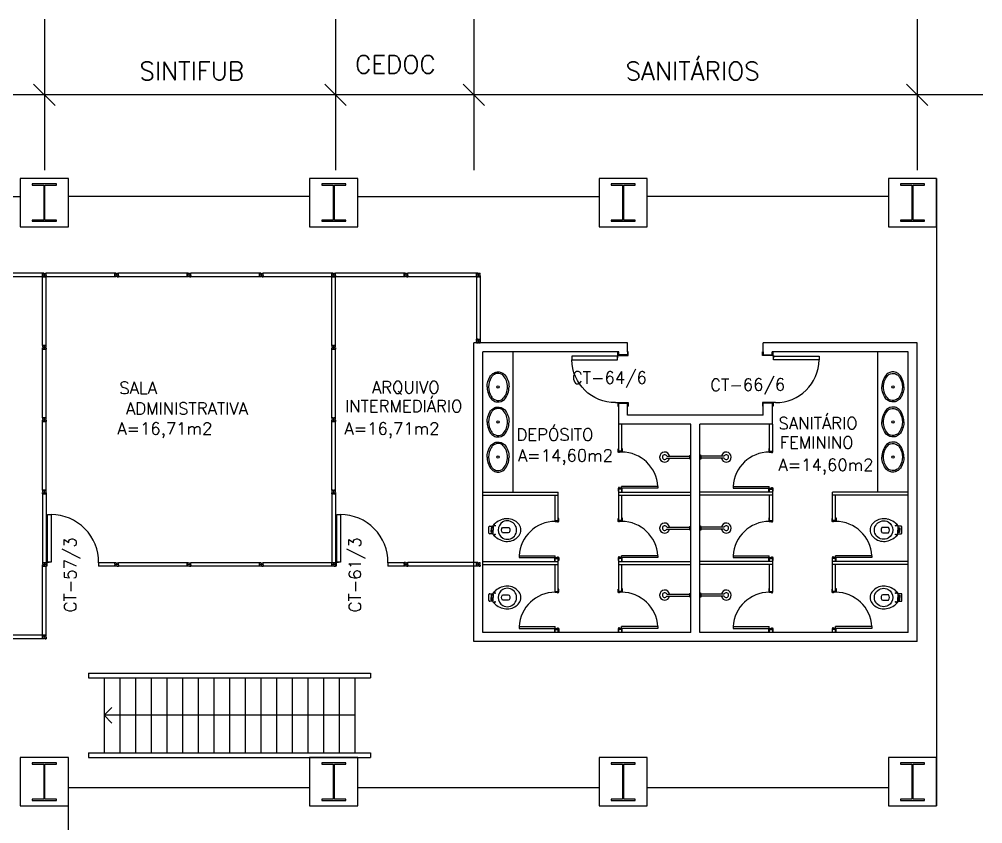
# Model space of a CAD drawing. Extents: x -34 to 79, y -30 to 41.
# Drawn here: x 33.22 to 49.2, y 18.61 to 31.95 of the extents above; entities that cross this region are included whole.
import ezdxf
from ezdxf.enums import TextEntityAlignment as Align

# ---------------------------------------------------------------- set-up
doc = ezdxf.new("R2010")
doc.units = 0
doc.header["$MEASUREMENT"] = 0
doc.layers.get('0').update_dxf_attribs({"color": 2, "linetype": 'CONTINUOUS'})
for name, color, linetype in [('1', 1, 'CONTINUOUS'), ('2', 2, 'CONTINUOUS'), ('3', 2, 'CONTINUOUS'), ('ALV', 2, 'CONTINUOUS'), ('AREA', 2, 'CONTINUOUS'), ('DIV', 2, 'CONTINUOUS'), ('ENDEREÇO', 2, 'CONTINUOUS'), ('ESC', 1, 'CONTINUOUS'), ('ESTR', 2, 'CONTINUOUS'), ('MOB-WC', 2, 'CONTINUOUS'), ('PORTA', 2, 'CONTINUOUS'), ('PROJ', 1, 'CONTINUOUS'), ('TEXTO', 2, 'CONTINUOUS')]:
    doc.layers.add(name, color=color, linetype=linetype)
doc.styles.add('UNB-100', font='simplex.shx', dxfattribs={"height": 0.2})

# ---------------------------------------------------------------- blocks, each defined once
blk = doc.blocks.new('MTT')
for p, q in [((-0.008, 0.03), (-0.03, 0.03)), ((-0.03, 0.006), (-0.03, 0.03)), ((-0.0205, 0.006), (-0.03, 0.006)), ((-0.0205, 0.006), (-0.0205, -0.006)), ((-0.008, 0.02), (-0.008, 0.03)), ((0.008, 0.02), (-0.008, 0.02)), ((0.0051, 0), (-0.0051, 0)), ((0, 0.0051), (0, -0.0051)), ((0.008, 0.03), (0.008, 0.02)), ((0.008, 0.03), (0.03, 0.03)), ((0.0205, 0.006), (0.0205, -0.006)), ((0.0205, 0.006), (0.03, 0.006)), ((0.03, 0.03), (0.03, 0.006)), ((-0.03, -0.006), (-0.03, -0.03)), ((-0.0205, -0.006), (-0.03, -0.006)), ((-0.008, -0.03), (-0.03, -0.03)), ((0.008, -0.02), (-0.008, -0.02)), ((-0.008, -0.03), (-0.008, -0.02)), ((0.008, -0.03), (0.008, -0.02)), ((0.008, -0.03), (0.03, -0.03)), ((0.0205, -0.006), (0.03, -0.006)), ((0.03, -0.03), (0.03, -0.006))]:
    blk.add_line(p, q)
blk = doc.blocks.new('DIV12')
for p, q in [((-0.0051, 0), (0.0051, 0)), ((0, -0.0051), (0, 0.0051)), ((0.0205, -0.004), (0.0205, 0.004)), ((0.0215, -0.004), (0.0215, 0.004)), ((0.0225, 0.006), (0.029, 0.006)), ((0.0225, 0.005), (0.028, 0.005)), ((0.029, 0.004), (0.029, -0.004)), ((0.03, 0.03), (0.03, -0.03)), ((0.03, 0.03), (1.17, 0.03)), ((0.03, 0.009), (0.03, 0.027)), ((0.03, 0.005), (0.03, -0.005)), ((1.17, 0.03), (1.17, -0.03)), ((1.17, 0.005), (1.17, -0.005)), ((1.1775, 0.006), (1.171, 0.006)), ((1.171, 0.004), (1.171, -0.004)), ((1.1775, 0.005), (1.172, 0.005)), ((1.1785, -0.004), (1.1785, 0.004)), ((1.1795, -0.004), (1.1795, 0.004)), ((1.2051, 0), (1.1949, 0)), ((1.1949, 0), (1.2051, 0)), ((1.2, -0.0051), (1.2, 0.0051)), ((0.0225, -0.005), (0.028, -0.005)), ((0.0225, -0.006), (0.029, -0.006)), ((0.03, -0.009), (0.03, -0.027)), ((0.03, -0.03), (0.03, -0.009)), ((0.03, -0.03), (1.17, -0.03)), ((1.1775, -0.006), (1.171, -0.006)), ((1.1775, -0.005), (1.172, -0.005))]:
    blk.add_line(p, q)
for centre, radius, start, end in [((0.0225, 0.004), 0.002, 90, 180), ((0.0225, 0.004), 0.001, 90, 180), ((0.028, 0.004), 0.001, 0, 90), ((0.029, 0.005), 0.001, 0, 90), ((1.171, 0.005), 0.001, 90, 180), ((1.172, 0.004), 0.001, 90, 180), ((1.1775, 0.004), 0.002, 360, 90), ((1.1775, 0.004), 0.001, 0, 90), ((0.0225, -0.004), 0.002, 180, 270), ((0.0225, -0.004), 0.001, 180, 270), ((0.028, -0.004), 0.001, 270, 0), ((0.029, -0.005), 0.001, 270, 0), ((1.171, -0.005), 0.001, 180, 270), ((1.172, -0.004), 0.001, 180, 270), ((1.1775, -0.004), 0.002, 270, 360), ((1.1775, -0.004), 0.001, 270, 0)]:
    blk.add_arc(centre, radius, start, end)
blk = doc.blocks.new('PAE12')
for p, q in [((0.02, 0.021), (0.02, 0.775)), ((0.02, 0.775), (0.083, 0.775)), ((0.083, 0.775), (0.083, 0.021)), ((0.01, 0.011), (-0.05, 0.011)), ((-0.05, 0), (-0.05, 0.011)), ((0.01, 0.016), (0.01, -0.021)), ((0.01, 0.011), (0.01, -0.161)), ((0.012, 0.012), (0.012, -0.021)), ((0.015, 0.021), (0.041, 0.021)), ((0.018, 0.019), (0.051, 0.019)), ((0.083, 0.021), (0.02, 0.021)), ((0.051, 0.021), (0.051, 0.019)), ((0.79, 0.05), (0.79, -0.161)), ((0.79, 0.011), (0.85, 0.011)), ((0.85, 0.011), (0.85, 0)), ((-0.05, -0.161), (-0.05, -0.15)), ((0.01, -0.021), (0.012, -0.021)), ((0.85, -0.15), (0.85, -0.161)), ((0.01, -0.161), (-0.05, -0.161)), ((0.79, -0.161), (0.85, -0.161))]:
    blk.add_line(p, q)
blk.add_circle((0.015, 0.016), 0.00461)
blk.add_arc((0.074, 0.059), 0.716, 359.309, 89.2988)
blk = doc.blocks.new('PE12')
for p, q in [((0.05, 0.827), (0.113, 0.827)), ((0.05, 0.04), (0.05, 0.827)), ((0.113, 0.827), (0.113, 0.04)), ((0.005, 0), (-0.005, 0)), ((-0.005, 0), (0.005, 0)), ((0, -0.005), (0, 0.005)), ((0.02, -0.004), (0.02, 0.004)), ((0.021, -0.004), (0.021, 0.004)), ((0.022, 0.006), (0.029, 0.006)), ((0.022, 0.005), (0.028, 0.005)), ((0.029, 0.004), (0.029, -0.004)), ((0.04, 0.03), (0.03, 0.03)), ((0.03, 0.03), (0.03, -0.03)), ((0.03, 0.005), (0.03, -0.005)), ((0.04, 0.035), (0.04, 0.009)), ((0.04, 0.03), (0.04, -0.03)), ((0.04, 0), (0.042, 0)), ((0.042, 0.031), (0.042, 0)), ((0.045, 0.04), (0.071, 0.04)), ((0.048, 0.038), (0.081, 0.038)), ((0.113, 0.04), (0.05, 0.04)), ((0.081, 0.04), (0.081, 0.038)), ((0.9, 0.03), (0.9, -0.03)), ((1.17, 0.03), (0.9, 0.03)), ((1.17, 0.03), (1.17, -0.03)), ((1.17, 0.009), (1.17, 0.027)), ((1.17, 0.005), (1.17, -0.005)), ((1.178, 0.006), (1.171, 0.006)), ((1.171, 0.004), (1.171, -0.004)), ((1.178, 0.005), (1.172, 0.005)), ((1.179, -0.004), (1.179, 0.004)), ((1.18, -0.004), (1.18, 0.004)), ((1.205, 0), (1.195, 0)), ((1.2, -0.005), (1.2, 0.005)), ((0.022, -0.005), (0.028, -0.005)), ((0.022, -0.006), (0.029, -0.006)), ((0.04, -0.03), (0.03, -0.03)), ((1.17, -0.03), (0.9, -0.03)), ((1.17, -0.03), (1.17, -0.009)), ((1.17, -0.009), (1.17, -0.027)), ((1.178, -0.006), (1.171, -0.006)), ((1.178, -0.005), (1.172, -0.005))]:
    blk.add_line(p, q)
blk.add_circle((0.045, 0.035), 0.00461)
for centre, radius, start, end in [((0.113, 0.04), 0.787, 359.2996, 90), ((0.022, 0.004), 0.002, 90, 180), ((0.022, 0.004), 0.001, 90, 180), ((0.028, 0.004), 0.001, 0, 90), ((0.029, 0.005), 0.001, 0, 90), ((1.171, 0.005), 0.001, 90, 180), ((1.172, 0.004), 0.001, 90, 180), ((1.178, 0.004), 0.002, 360, 90), ((1.178, 0.004), 0.001, 0, 90), ((0.022, -0.004), 0.002, 180, 270), ((0.022, -0.004), 0.001, 180, 270), ((0.028, -0.004), 0.001, 270, 0), ((0.029, -0.005), 0.001, 270, 0), ((1.171, -0.005), 0.001, 180, 270), ((1.172, -0.004), 0.001, 180, 270), ((1.178, -0.004), 0.002, 270, 360), ((1.178, -0.004), 0.001, 270, 0)]:
    blk.add_arc(centre, radius, start, end)
blk = doc.blocks.new('Escada')
at = {"layer": 'ESC'}
for p, q in [((-4.27, 1.49), (-4.27, 1.41)), ((-4.27, 1.49), (0.41, 1.49)), ((0.41, 1.49), (0.41, 1.41)), ((-4.27, 1.41), (0.41, 1.41)), ((-4.01, 1.41), (-4.01, 0.17)), ((-3.75, 1.41), (-3.75, 0.17)), ((-3.49, 1.41), (-3.49, 0.17)), ((-3.23, 1.41), (-3.23, 0.17)), ((-2.97, 1.41), (-2.97, 0.17)), ((-2.71, 1.41), (-2.71, 0.17)), ((-2.45, 1.41), (-2.45, 0.17)), ((-2.19, 1.41), (-2.19, 0.17)), ((-1.93, 1.41), (-1.93, 0.17)), ((-1.67, 1.41), (-1.67, 0.17)), ((-1.41, 1.41), (-1.41, 0.17)), ((-1.15, 1.41), (-1.15, 0.17)), ((-0.89, 1.41), (-0.89, 0.17)), ((-0.63, 1.41), (-0.63, 0.17)), ((-0.37, 1.41), (-0.37, 0.17)), ((-0.11, 1.41), (-0.11, 0.17)), ((0.15, 1.41), (0.15, 0.17)), ((-4.27, 0.17), (-4.27, 0.09)), ((-4.27, 0.17), (0.41, 0.17)), ((0.41, 0.17), (0.41, 0.09)), ((-4.27, 0.09), (0.41, 0.09))]:
    blk.add_line(p, q, dxfattribs=at)

msp = doc.modelspace()

# ---------------------------------------------------------------- linework, layer by layer
at = {"linetype": 'ByBlock'}
for p, q in [((40.759, 30.699), (7.556, 30.699)), ((49.198, 30.699), (40.418, 30.699))]:
    msp.add_line(p, q, dxfattribs=at)
for p, q in [((40.864, 27.68), (40.804, 27.68)), ((40.804, 27.68), (40.804, 26.585)), ((40.804, 27.68), (40.825, 27.68)), ((40.825, 27.68), (40.807, 27.68)), ((40.828, 27.688), (40.828, 27.681)), ((40.829, 27.71), (40.839, 27.71)), ((40.829, 27.688), (40.829, 27.682)), ((40.839, 27.68), (40.829, 27.68)), ((40.83, 27.69), (40.838, 27.69)), ((40.83, 27.689), (40.838, 27.689)), ((40.838, 27.681), (40.83, 27.681)), ((40.834, 27.715), (40.834, 27.705)), ((40.839, 27.688), (40.839, 27.682)), ((40.84, 27.688), (40.84, 27.681)), ((40.843, 27.68), (40.861, 27.68)), ((40.864, 27.68), (40.864, 26.585)), ((40.864, 26.585), (40.804, 26.585)), ((40.804, 26.585), (40.825, 26.585)), ((40.825, 26.585), (40.807, 26.585)), ((40.828, 26.593), (40.828, 26.586)), ((40.829, 26.615), (40.839, 26.615)), ((40.829, 26.593), (40.829, 26.587)), ((40.839, 26.585), (40.829, 26.585)), ((40.83, 26.595), (40.838, 26.595)), ((40.83, 26.594), (40.838, 26.594)), ((40.838, 26.586), (40.83, 26.586)), ((40.834, 26.62), (40.834, 26.61)), ((40.839, 26.593), (40.839, 26.587)), ((40.84, 26.593), (40.84, 26.586)), ((40.843, 26.585), (40.861, 26.585))]:
    msp.add_line(p, q)
for centre, radius, start, end in [((40.83, 27.688), 0.002, 90, 180), ((40.829, 27.681), 0.001, 180, 270), ((40.83, 27.688), 0.001, 90, 180), ((40.83, 27.682), 0.001, 180, 270), ((40.838, 27.688), 0.002, 0, 90), ((40.838, 27.688), 0.001, 360, 90), ((40.838, 27.682), 0.001, 270, 360), ((40.839, 27.681), 0.001, 270, 360), ((40.83, 26.593), 0.002, 90, 180), ((40.829, 26.586), 0.001, 180, 270), ((40.83, 26.593), 0.001, 90, 180), ((40.83, 26.587), 0.001, 180, 270), ((40.838, 26.593), 0.002, 0, 90), ((40.838, 26.593), 0.001, 360, 90), ((40.838, 26.587), 0.001, 270, 360), ((40.839, 26.586), 0.001, 270, 360)]:
    msp.add_arc(centre, radius, start, end)
at = {"layer": '1'}
for points in [[(41.002, 25.854, 0.14623), (41.047, 25.699, 0.09047), (41.086, 25.654, 0.123903), (41.147, 25.63, 0.21906), (41.247, 25.665, 0.185248), (41.317, 25.854, 0.185248), (41.247, 26.042, 0.21906), (41.147, 26.077, 0.123903), (41.086, 26.054, 0.09047), (41.047, 26.009, 0.14623)], [(47.867, 25.854, -0.14623), (47.822, 25.699, -0.09047), (47.783, 25.654, -0.123903), (47.722, 25.63, -0.21906), (47.622, 25.665, -0.185248), (47.551, 25.854, -0.185248), (47.622, 26.042, -0.21906), (47.722, 26.077, -0.123903), (47.783, 26.054, -0.09047), (47.822, 26.009, -0.14623)], [(41.002, 25.273, 0.14623), (41.047, 25.118, 0.09047), (41.086, 25.073, 0.123903), (41.147, 25.049, 0.21906), (41.247, 25.084, 0.185248), (41.317, 25.273, 0.185248), (41.247, 25.461, 0.21906), (41.147, 25.496, 0.123903), (41.086, 25.473, 0.09047), (41.047, 25.428, 0.14623)], [(47.867, 25.273, -0.14623), (47.822, 25.118, -0.09047), (47.783, 25.073, -0.123903), (47.722, 25.049, -0.21906), (47.622, 25.084, -0.185248), (47.551, 25.273, -0.185248), (47.622, 25.461, -0.21906), (47.722, 25.496, -0.123903), (47.783, 25.473, -0.09047), (47.822, 25.428, -0.14623)], [(41.002, 24.691, 0.14623), (41.047, 24.536, 0.09047), (41.086, 24.491, 0.123903), (41.147, 24.468, 0.21906), (41.247, 24.503, 0.185248), (41.317, 24.691, 0.185248), (41.247, 24.88, 0.21906), (41.147, 24.915, 0.123903), (41.086, 24.891, 0.09047), (41.047, 24.846, 0.14623)], [(47.867, 24.691, -0.14623), (47.822, 24.536, -0.09047), (47.783, 24.491, -0.123903), (47.722, 24.468, -0.21906), (47.622, 24.503, -0.185248), (47.551, 24.691, -0.185248), (47.622, 24.88, -0.21906), (47.722, 24.915, -0.123903), (47.783, 24.891, -0.09047), (47.822, 24.846, -0.14623)]]:
    msp.add_lwpolyline(points, format="xyb", close=True, dxfattribs=at)
for centre in [(41.159, 25.854), (47.709, 25.854), (41.159, 25.273), (47.709, 25.273), (41.159, 24.691), (47.709, 24.691)]:
    msp.add_circle(centre, 0.018, dxfattribs=at)
at = {"layer": '2'}
for p, q in [((43.159, 25.235), (43.159, 24.79)), ((43.209, 25.235), (43.209, 24.79)), ((45.659, 25.235), (45.659, 24.79)), ((45.709, 25.235), (45.709, 24.79)), ((43.159, 24.16), (43.159, 23.64)), ((45.709, 24.16), (45.709, 23.64)), ((40.909, 24.11), (42.159, 24.11)), ((40.909, 24.06), (42.159, 24.06)), ((43.159, 24.11), (44.359, 24.11)), ((43.159, 24.06), (44.359, 24.06)), ((43.209, 24.06), (43.209, 23.64)), ((45.709, 24.11), (44.509, 24.11)), ((45.709, 24.06), (44.509, 24.06)), ((45.659, 24.06), (45.659, 23.64)), ((47.959, 24.11), (46.709, 24.11)), ((47.959, 24.06), (46.709, 24.06)), ((40.909, 22.96), (42.159, 22.96)), ((40.909, 22.91), (42.159, 22.91)), ((43.159, 23.01), (43.159, 22.465)), ((43.159, 22.96), (44.359, 22.96)), ((43.159, 22.91), (44.359, 22.91)), ((43.209, 22.91), (43.209, 22.465)), ((45.709, 22.96), (44.509, 22.96)), ((45.709, 22.91), (44.509, 22.91)), ((45.659, 22.91), (45.659, 22.465)), ((45.709, 23.01), (45.709, 22.465)), ((47.959, 22.96), (46.709, 22.96)), ((47.959, 22.91), (46.709, 22.91))]:
    msp.add_line(p, q, dxfattribs=at)
at = {"layer": '3'}
for p, q in [((43.958, 24.674), (44.34, 24.674)), ((43.959, 24.704), (44.34, 24.704)), ((44.34, 24.717), (44.359, 24.728)), ((44.34, 24.662), (44.34, 24.717)), ((44.34, 24.662), (44.359, 24.651)), ((44.359, 24.651), (44.359, 24.728)), ((44.528, 24.717), (44.509, 24.728)), ((44.509, 24.651), (44.509, 24.728)), ((44.528, 24.662), (44.509, 24.651)), ((44.528, 24.662), (44.528, 24.717)), ((44.91, 24.704), (44.528, 24.704)), ((44.91, 24.674), (44.528, 24.674)), ((43.958, 23.497), (44.34, 23.497)), ((43.959, 23.527), (44.34, 23.527)), ((44.34, 23.54), (44.359, 23.551)), ((44.34, 23.485), (44.34, 23.54)), ((44.359, 23.474), (44.359, 23.551)), ((44.528, 23.54), (44.509, 23.551)), ((44.509, 23.474), (44.509, 23.551)), ((44.528, 23.485), (44.528, 23.54)), ((44.91, 23.527), (44.528, 23.527)), ((44.91, 23.497), (44.528, 23.497)), ((44.34, 23.485), (44.359, 23.474)), ((44.528, 23.485), (44.509, 23.474)), ((43.958, 22.387), (44.34, 22.387)), ((43.959, 22.417), (44.34, 22.417)), ((44.34, 22.43), (44.359, 22.441)), ((44.34, 22.374), (44.34, 22.43)), ((44.34, 22.374), (44.359, 22.363)), ((44.359, 22.363), (44.359, 22.441)), ((44.528, 22.43), (44.509, 22.441)), ((44.509, 22.363), (44.509, 22.441)), ((44.528, 22.374), (44.509, 22.363)), ((44.528, 22.374), (44.528, 22.43)), ((44.91, 22.417), (44.528, 22.417)), ((44.91, 22.387), (44.528, 22.387))]:
    msp.add_line(p, q, dxfattribs=at)
for points in [[(40.977, 25.854, -0.145827), (41.025, 26.022, -0.090827), (41.071, 26.074, -0.12568), (41.144, 26.102, -0.221372), (41.265, 26.06, -0.186059), (41.342, 25.854, -0.186059)], [(47.892, 25.854, 0.145827), (47.843, 26.022, 0.090827), (47.798, 26.074, 0.12568), (47.724, 26.102, 0.221372), (47.604, 26.06, 0.186059), (47.526, 25.854, 0.186059)], [(40.977, 25.854, 0.145827), (41.025, 25.686, 0.090827), (41.071, 25.634, 0.12568), (41.144, 25.605, 0.221372), (41.265, 25.648, 0.186059), (41.342, 25.854, 0.186059)], [(47.892, 25.854, -0.145827), (47.843, 25.686, -0.090827), (47.798, 25.634, -0.12568), (47.724, 25.605, -0.221372), (47.604, 25.648, -0.186059), (47.526, 25.854, -0.186059)], [(40.977, 25.272, -0.145827), (41.025, 25.441, -0.090827), (41.071, 25.492, -0.12568), (41.144, 25.521, -0.221372), (41.265, 25.478, -0.186059), (41.342, 25.272, -0.186059)], [(47.892, 25.272, 0.145827), (47.843, 25.441, 0.090827), (47.798, 25.492, 0.12568), (47.724, 25.521, 0.221372), (47.604, 25.478, 0.186059), (47.526, 25.272, 0.186059)], [(40.977, 25.273, 0.145827), (41.025, 25.104, 0.090827), (41.071, 25.053, 0.12568), (41.144, 25.024, 0.221372), (41.265, 25.067, 0.186059), (41.342, 25.273, 0.186059)], [(47.892, 25.273, -0.145827), (47.843, 25.104, -0.090827), (47.798, 25.053, -0.12568), (47.724, 25.024, -0.221372), (47.604, 25.067, -0.186059), (47.526, 25.273, -0.186059)], [(40.977, 24.691, -0.145827), (41.025, 24.859, -0.090827), (41.071, 24.911, -0.12568), (41.144, 24.94, -0.221372), (41.265, 24.897, -0.186059), (41.342, 24.691, -0.186059)], [(47.892, 24.691, 0.145827), (47.843, 24.859, 0.090827), (47.798, 24.911, 0.12568), (47.724, 24.94, 0.221372), (47.604, 24.897, 0.186059), (47.526, 24.691, 0.186059)], [(40.977, 24.691, 0.145827), (41.025, 24.523, 0.090827), (41.071, 24.471, 0.12568), (41.144, 24.443, 0.221372), (41.265, 24.485, 0.186059), (41.342, 24.691, 0.186059)], [(47.892, 24.691, -0.145827), (47.843, 24.523, -0.090827), (47.798, 24.471, -0.12568), (47.724, 24.443, -0.221372), (47.604, 24.485, -0.186059), (47.526, 24.691, -0.186059)]]:
    msp.add_lwpolyline(points, format="xyb", dxfattribs=at)
for centre, radius, start, end in [((43.923, 24.69), 0.0833, 9.9041, 349.1487), ((44.945, 24.69), 0.0833, 190.8513, 170.0959), ((43.923, 24.69), 0.0383, 21.9768, 335.8195), ((44.945, 24.69), 0.0383, 204.1805, 158.0232), ((43.923, 23.513), 0.0833, 9.9041, 349.1487), ((43.923, 23.513), 0.0383, 21.9768, 335.8195), ((44.945, 23.513), 0.0833, 190.8513, 170.0959), ((44.945, 23.513), 0.0383, 204.1805, 158.0232), ((43.923, 22.403), 0.0833, 9.9041, 349.1487), ((43.923, 22.403), 0.0383, 21.9768, 335.8195), ((44.945, 22.403), 0.0833, 190.8513, 170.0959), ((44.945, 22.403), 0.0383, 204.1805, 158.0232)]:
    msp.add_arc(centre, radius, start, end, dxfattribs=at)
at = {"layer": 'ALV'}
for p, q in [((43.309, 26.585), (40.759, 26.585)), ((40.759, 21.635), (40.759, 26.585)), ((43.309, 26.435), (43.309, 26.585)), ((45.559, 26.435), (45.559, 26.585)), ((48.109, 26.585), (45.559, 26.585)), ((48.109, 21.635), (48.109, 26.585)), ((43.161, 26.435), (40.909, 26.435)), ((40.909, 21.785), (40.909, 26.435)), ((41.409, 24.11), (41.409, 26.435)), ((43.161, 26.385), (43.161, 26.435)), ((43.309, 26.385), (43.161, 26.385)), ((43.309, 26.435), (43.309, 26.385)), ((45.559, 26.435), (45.559, 26.385)), ((45.559, 26.385), (45.708, 26.385)), ((47.959, 26.435), (45.708, 26.435)), ((45.708, 26.385), (45.708, 26.435)), ((47.459, 24.11), (47.459, 26.435)), ((47.959, 21.785), (47.959, 26.435)), ((43.159, 25.586), (43.159, 25.235)), ((43.159, 25.586), (43.309, 25.586)), ((43.309, 25.385), (43.309, 25.586)), ((45.709, 25.586), (45.559, 25.586)), ((45.559, 25.385), (45.559, 25.586)), ((45.709, 25.235), (45.709, 25.586)), ((45.559, 25.385), (43.309, 25.385)), ((44.359, 25.235), (43.159, 25.235)), ((44.359, 21.785), (44.359, 25.235)), ((45.709, 25.235), (44.509, 25.235)), ((44.509, 21.785), (44.509, 25.235)), ((42.109, 23.64), (42.109, 24.06)), ((42.159, 23.64), (42.159, 24.11)), ((46.709, 23.64), (46.709, 24.11)), ((46.759, 23.64), (46.759, 24.06)), ((42.109, 22.465), (42.109, 22.91)), ((42.159, 22.465), (42.159, 23.01)), ((46.709, 22.465), (46.709, 23.01)), ((46.759, 22.465), (46.759, 22.91)), ((44.359, 21.785), (40.909, 21.785)), ((47.959, 21.785), (44.509, 21.785)), ((48.109, 21.635), (40.759, 21.635))]:
    msp.add_line(p, q, dxfattribs=at)
at = {"layer": 'DIV'}
for p, q in [((33.634, 31.949), (33.634, 29.449)), ((38.464, 31.949), (38.464, 29.449)), ((40.759, 31.949), (40.759, 29.449)), ((48.109, 31.949), (48.109, 29.449)), ((43.149, 24.775), (43.149, 24.825)), ((43.149, 24.825), (43.159, 24.825)), ((43.159, 24.775), (43.149, 24.775)), ((43.209, 24.79), (43.159, 24.79)), ((43.159, 24.79), (43.159, 24.775)), ((43.159, 24.765), (43.159, 24.775)), ((43.209, 24.775), (43.174, 24.775)), ((43.174, 24.775), (43.174, 24.765)), ((43.209, 24.835), (43.219, 24.835)), ((43.209, 24.79), (43.209, 24.785)), ((43.219, 24.785), (43.209, 24.785)), ((43.209, 24.785), (43.209, 24.775)), ((43.219, 24.835), (43.219, 24.785)), ((45.649, 24.835), (45.649, 24.785)), ((45.659, 24.835), (45.649, 24.835)), ((45.649, 24.785), (45.659, 24.785)), ((45.659, 24.79), (45.659, 24.785)), ((45.659, 24.79), (45.709, 24.79)), ((45.659, 24.785), (45.659, 24.775)), ((45.659, 24.775), (45.694, 24.775)), ((45.694, 24.775), (45.694, 24.765)), ((45.719, 24.825), (45.709, 24.825)), ((45.709, 24.79), (45.709, 24.775)), ((45.709, 24.775), (45.719, 24.775)), ((45.709, 24.765), (45.709, 24.775)), ((45.719, 24.775), (45.719, 24.825)), ((43.174, 24.765), (43.159, 24.765)), ((45.694, 24.765), (45.709, 24.765)), ((43.159, 24.175), (43.149, 24.175)), ((43.149, 24.175), (43.149, 24.125)), ((43.174, 24.185), (43.159, 24.185)), ((43.159, 24.185), (43.159, 24.175)), ((43.159, 24.16), (43.159, 24.175)), ((43.209, 24.16), (43.159, 24.16)), ((43.174, 24.175), (43.174, 24.185)), ((43.209, 24.175), (43.174, 24.175)), ((43.809, 24.205), (43.209, 24.205)), ((43.209, 24.175), (43.209, 24.205)), ((43.209, 24.165), (43.209, 24.175)), ((43.809, 24.175), (43.209, 24.175)), ((43.219, 24.165), (43.209, 24.165)), ((43.209, 24.16), (43.209, 24.165)), ((43.209, 24.16), (43.209, 24.11)), ((43.219, 24.115), (43.219, 24.165)), ((43.809, 24.205), (43.809, 24.175)), ((45.059, 24.205), (45.059, 24.175)), ((45.059, 24.205), (45.659, 24.205)), ((45.059, 24.175), (45.659, 24.175)), ((45.649, 24.165), (45.659, 24.165)), ((45.649, 24.115), (45.649, 24.165)), ((45.659, 24.175), (45.659, 24.205)), ((45.659, 24.175), (45.694, 24.175)), ((45.659, 24.165), (45.659, 24.175)), ((45.659, 24.16), (45.659, 24.165)), ((45.659, 24.16), (45.659, 24.11)), ((45.659, 24.16), (45.709, 24.16)), ((45.694, 24.185), (45.709, 24.185)), ((45.694, 24.175), (45.694, 24.185)), ((45.709, 24.185), (45.709, 24.175)), ((45.709, 24.16), (45.709, 24.175)), ((45.709, 24.175), (45.719, 24.175)), ((45.719, 24.175), (45.719, 24.125)), ((43.149, 24.125), (43.159, 24.125)), ((43.209, 24.115), (43.219, 24.115)), ((45.659, 24.115), (45.649, 24.115)), ((45.719, 24.125), (45.709, 24.125)), ((42.109, 23.685), (42.099, 23.685)), ((42.099, 23.685), (42.099, 23.635)), ((42.169, 23.675), (42.159, 23.675)), ((42.169, 23.625), (42.169, 23.675)), ((43.149, 23.625), (43.149, 23.675)), ((43.149, 23.675), (43.159, 23.675)), ((43.209, 23.685), (43.219, 23.685)), ((43.219, 23.685), (43.219, 23.635)), ((45.649, 23.685), (45.649, 23.635)), ((45.659, 23.685), (45.649, 23.685)), ((45.719, 23.675), (45.709, 23.675)), ((45.719, 23.625), (45.719, 23.675)), ((46.699, 23.675), (46.709, 23.675)), ((46.699, 23.625), (46.699, 23.675)), ((46.759, 23.685), (46.769, 23.685)), ((46.769, 23.685), (46.769, 23.635)), ((42.099, 23.635), (42.109, 23.635)), ((42.109, 23.64), (42.159, 23.64)), ((42.109, 23.64), (42.109, 23.635)), ((42.109, 23.635), (42.109, 23.625)), ((42.109, 23.625), (42.144, 23.625)), ((42.144, 23.625), (42.144, 23.615)), ((42.144, 23.615), (42.159, 23.615)), ((42.159, 23.64), (42.159, 23.625)), ((42.159, 23.615), (42.159, 23.625)), ((42.159, 23.625), (42.169, 23.625)), ((43.159, 23.625), (43.149, 23.625)), ((43.209, 23.64), (43.159, 23.64)), ((43.159, 23.64), (43.159, 23.625)), ((43.159, 23.615), (43.159, 23.625)), ((43.174, 23.615), (43.159, 23.615)), ((43.209, 23.625), (43.174, 23.625)), ((43.174, 23.625), (43.174, 23.615)), ((43.209, 23.64), (43.209, 23.635)), ((43.219, 23.635), (43.209, 23.635)), ((43.209, 23.635), (43.209, 23.625)), ((45.649, 23.635), (45.659, 23.635)), ((45.659, 23.64), (45.659, 23.635)), ((45.659, 23.64), (45.709, 23.64)), ((45.659, 23.635), (45.659, 23.625)), ((45.659, 23.625), (45.694, 23.625)), ((45.694, 23.625), (45.694, 23.615)), ((45.694, 23.615), (45.709, 23.615)), ((45.709, 23.64), (45.709, 23.625)), ((45.709, 23.625), (45.719, 23.625)), ((45.709, 23.615), (45.709, 23.625)), ((46.709, 23.625), (46.699, 23.625)), ((46.709, 23.64), (46.709, 23.625)), ((46.759, 23.64), (46.709, 23.64)), ((46.709, 23.615), (46.709, 23.625)), ((46.724, 23.615), (46.709, 23.615)), ((46.724, 23.625), (46.724, 23.615)), ((46.759, 23.625), (46.724, 23.625)), ((46.759, 23.64), (46.759, 23.635)), ((46.759, 23.635), (46.759, 23.625)), ((46.769, 23.635), (46.759, 23.635)), ((41.509, 23.055), (42.109, 23.055)), ((41.509, 23.055), (41.509, 23.025)), ((41.509, 23.025), (42.109, 23.025)), ((42.099, 22.965), (42.099, 23.015)), ((42.099, 23.015), (42.109, 23.015)), ((42.109, 23.025), (42.109, 23.055)), ((42.109, 23.015), (42.109, 23.025)), ((42.109, 23.025), (42.144, 23.025)), ((42.109, 23.01), (42.109, 23.015)), ((42.144, 23.025), (42.144, 23.035)), ((42.144, 23.035), (42.159, 23.035)), ((42.159, 23.035), (42.159, 23.025)), ((42.159, 23.025), (42.169, 23.025)), ((42.159, 23.01), (42.159, 23.025)), ((42.169, 23.025), (42.169, 22.975)), ((43.159, 23.025), (43.149, 23.025)), ((43.149, 23.025), (43.149, 22.975)), ((43.174, 23.035), (43.159, 23.035)), ((43.159, 23.035), (43.159, 23.025)), ((43.159, 23.01), (43.159, 23.025)), ((43.174, 23.025), (43.174, 23.035)), ((43.209, 23.025), (43.174, 23.025)), ((43.809, 23.055), (43.209, 23.055)), ((43.209, 23.025), (43.209, 23.055)), ((43.209, 23.015), (43.209, 23.025)), ((43.809, 23.025), (43.209, 23.025)), ((43.219, 23.015), (43.209, 23.015)), ((43.209, 23.01), (43.209, 23.015)), ((43.219, 22.965), (43.219, 23.015)), ((43.809, 23.055), (43.809, 23.025)), ((45.059, 23.055), (45.059, 23.025)), ((45.059, 23.055), (45.659, 23.055)), ((45.059, 23.025), (45.659, 23.025)), ((45.649, 23.015), (45.659, 23.015)), ((45.649, 22.965), (45.649, 23.015)), ((45.659, 23.025), (45.659, 23.055)), ((45.659, 23.025), (45.694, 23.025)), ((45.659, 23.015), (45.659, 23.025)), ((45.659, 23.01), (45.659, 23.015)), ((45.694, 23.035), (45.709, 23.035)), ((45.694, 23.025), (45.694, 23.035)), ((45.709, 23.035), (45.709, 23.025)), ((45.709, 23.01), (45.709, 23.025)), ((45.709, 23.025), (45.719, 23.025)), ((45.719, 23.025), (45.719, 22.975)), ((46.699, 23.025), (46.699, 22.975)), ((46.709, 23.025), (46.699, 23.025)), ((46.709, 23.035), (46.709, 23.025)), ((46.724, 23.035), (46.709, 23.035)), ((46.709, 23.01), (46.709, 23.025)), ((46.724, 23.025), (46.724, 23.035)), ((46.759, 23.025), (46.724, 23.025)), ((46.759, 23.025), (46.759, 23.055)), ((47.359, 23.055), (46.759, 23.055)), ((47.359, 23.025), (46.759, 23.025)), ((46.759, 23.015), (46.759, 23.025)), ((46.759, 23.01), (46.759, 23.015)), ((46.769, 23.015), (46.759, 23.015)), ((46.769, 22.965), (46.769, 23.015)), ((47.359, 23.055), (47.359, 23.025)), ((42.109, 22.965), (42.099, 22.965)), ((42.109, 22.96), (42.109, 23.01)), ((42.109, 23.01), (42.159, 23.01)), ((42.169, 22.975), (42.159, 22.975)), ((43.149, 22.975), (43.159, 22.975)), ((43.209, 23.01), (43.159, 23.01)), ((43.209, 23.01), (43.209, 22.96)), ((43.209, 22.965), (43.219, 22.965)), ((45.659, 22.965), (45.649, 22.965)), ((45.659, 23.01), (45.659, 22.96)), ((45.659, 23.01), (45.709, 23.01)), ((45.719, 22.975), (45.709, 22.975)), ((46.699, 22.975), (46.709, 22.975)), ((46.759, 23.01), (46.709, 23.01)), ((46.759, 22.96), (46.759, 23.01)), ((46.759, 22.965), (46.769, 22.965)), ((42.109, 22.51), (42.099, 22.51)), ((42.099, 22.51), (42.099, 22.46)), ((42.099, 22.46), (42.109, 22.46)), ((42.109, 22.465), (42.159, 22.465)), ((42.109, 22.465), (42.109, 22.46)), ((42.109, 22.46), (42.109, 22.45)), ((42.109, 22.45), (42.144, 22.45)), ((42.144, 22.45), (42.144, 22.44)), ((42.144, 22.44), (42.159, 22.44)), ((42.169, 22.5), (42.159, 22.5)), ((42.159, 22.465), (42.159, 22.45)), ((42.159, 22.44), (42.159, 22.45)), ((42.159, 22.45), (42.169, 22.45)), ((42.169, 22.45), (42.169, 22.5)), ((43.149, 22.45), (43.149, 22.5)), ((43.149, 22.5), (43.159, 22.5)), ((43.159, 22.45), (43.149, 22.45)), ((43.209, 22.465), (43.159, 22.465)), ((43.159, 22.465), (43.159, 22.45)), ((43.159, 22.44), (43.159, 22.45)), ((43.174, 22.44), (43.159, 22.44)), ((43.209, 22.45), (43.174, 22.45)), ((43.174, 22.45), (43.174, 22.44)), ((43.209, 22.51), (43.219, 22.51)), ((43.209, 22.465), (43.209, 22.46)), ((43.219, 22.46), (43.209, 22.46)), ((43.209, 22.46), (43.209, 22.45)), ((43.219, 22.51), (43.219, 22.46)), ((45.649, 22.51), (45.649, 22.46)), ((45.659, 22.51), (45.649, 22.51)), ((45.649, 22.46), (45.659, 22.46)), ((45.659, 22.465), (45.659, 22.46)), ((45.659, 22.465), (45.709, 22.465)), ((45.659, 22.46), (45.659, 22.45)), ((45.659, 22.45), (45.694, 22.45)), ((45.694, 22.45), (45.694, 22.44)), ((45.694, 22.44), (45.709, 22.44)), ((45.719, 22.5), (45.709, 22.5)), ((45.709, 22.465), (45.709, 22.45)), ((45.709, 22.45), (45.719, 22.45)), ((45.709, 22.44), (45.709, 22.45)), ((45.719, 22.45), (45.719, 22.5)), ((46.699, 22.5), (46.709, 22.5)), ((46.699, 22.45), (46.699, 22.5)), ((46.709, 22.45), (46.699, 22.45)), ((46.709, 22.465), (46.709, 22.45)), ((46.759, 22.465), (46.709, 22.465)), ((46.709, 22.44), (46.709, 22.45)), ((46.724, 22.44), (46.709, 22.44)), ((46.724, 22.45), (46.724, 22.44)), ((46.759, 22.45), (46.724, 22.45)), ((46.759, 22.51), (46.769, 22.51)), ((46.759, 22.465), (46.759, 22.46)), ((46.759, 22.46), (46.759, 22.45)), ((46.769, 22.46), (46.759, 22.46)), ((46.769, 22.51), (46.769, 22.46)), ((41.509, 21.88), (42.109, 21.88)), ((41.509, 21.88), (41.509, 21.85)), ((41.509, 21.85), (42.109, 21.85)), ((42.099, 21.79), (42.099, 21.84)), ((42.099, 21.84), (42.109, 21.84)), ((42.109, 21.79), (42.099, 21.79)), ((42.109, 21.85), (42.109, 21.88)), ((42.109, 21.84), (42.109, 21.85)), ((42.109, 21.85), (42.144, 21.85)), ((42.109, 21.835), (42.109, 21.84)), ((42.109, 21.785), (42.109, 21.835)), ((42.109, 21.835), (42.159, 21.835)), ((42.144, 21.85), (42.144, 21.86)), ((42.144, 21.86), (42.159, 21.86)), ((42.159, 21.86), (42.159, 21.85)), ((42.159, 21.85), (42.169, 21.85)), ((42.159, 21.835), (42.159, 21.85)), ((42.159, 21.785), (42.159, 21.835)), ((42.169, 21.8), (42.159, 21.8)), ((42.169, 21.85), (42.169, 21.8)), ((43.159, 21.85), (43.149, 21.85)), ((43.149, 21.85), (43.149, 21.8)), ((43.149, 21.8), (43.159, 21.8)), ((43.174, 21.86), (43.159, 21.86)), ((43.159, 21.86), (43.159, 21.85)), ((43.159, 21.835), (43.159, 21.85)), ((43.209, 21.835), (43.159, 21.835)), ((43.159, 21.835), (43.159, 21.785)), ((43.174, 21.85), (43.174, 21.86)), ((43.209, 21.85), (43.174, 21.85)), ((43.809, 21.88), (43.209, 21.88)), ((43.209, 21.85), (43.209, 21.88)), ((43.209, 21.84), (43.209, 21.85)), ((43.809, 21.85), (43.209, 21.85)), ((43.219, 21.84), (43.209, 21.84)), ((43.209, 21.835), (43.209, 21.84)), ((43.209, 21.835), (43.209, 21.785)), ((43.209, 21.79), (43.219, 21.79)), ((43.219, 21.79), (43.219, 21.84)), ((43.809, 21.88), (43.809, 21.85)), ((45.059, 21.88), (45.059, 21.85)), ((45.059, 21.88), (45.659, 21.88)), ((45.059, 21.85), (45.659, 21.85)), ((45.649, 21.84), (45.659, 21.84)), ((45.649, 21.79), (45.649, 21.84)), ((45.659, 21.79), (45.649, 21.79)), ((45.659, 21.85), (45.659, 21.88)), ((45.659, 21.85), (45.694, 21.85)), ((45.659, 21.84), (45.659, 21.85)), ((45.659, 21.835), (45.659, 21.84)), ((45.659, 21.835), (45.659, 21.785)), ((45.659, 21.835), (45.709, 21.835)), ((45.694, 21.86), (45.709, 21.86)), ((45.694, 21.85), (45.694, 21.86)), ((45.709, 21.86), (45.709, 21.85)), ((45.709, 21.835), (45.709, 21.85)), ((45.709, 21.85), (45.719, 21.85)), ((45.709, 21.835), (45.709, 21.785)), ((45.719, 21.8), (45.709, 21.8)), ((45.719, 21.85), (45.719, 21.8)), ((46.699, 21.85), (46.699, 21.8)), ((46.709, 21.85), (46.699, 21.85)), ((46.699, 21.8), (46.709, 21.8)), ((46.709, 21.86), (46.709, 21.85)), ((46.724, 21.86), (46.709, 21.86)), ((46.709, 21.835), (46.709, 21.85)), ((46.759, 21.835), (46.709, 21.835)), ((46.709, 21.785), (46.709, 21.835)), ((46.724, 21.85), (46.724, 21.86)), ((46.759, 21.85), (46.724, 21.85)), ((46.759, 21.85), (46.759, 21.88)), ((47.359, 21.88), (46.759, 21.88)), ((47.359, 21.85), (46.759, 21.85)), ((46.759, 21.84), (46.759, 21.85)), ((46.759, 21.835), (46.759, 21.84)), ((46.769, 21.84), (46.759, 21.84)), ((46.759, 21.785), (46.759, 21.835)), ((46.759, 21.79), (46.769, 21.79)), ((46.769, 21.79), (46.769, 21.84)), ((47.359, 21.88), (47.359, 21.85))]:
    msp.add_line(p, q, dxfattribs=at)
at = {"layer": 'ESC'}
for p, q in [((34.624, 20.41), (34.754, 20.54)), ((38.784, 20.41), (34.624, 20.41)), ((34.624, 20.41), (34.754, 20.28))]:
    msp.add_line(p, q, dxfattribs=at)
at = {"layer": 'ESTR'}
for points in [[(33.434, 29.2), (33.624, 29.2), (33.624, 28.62), (33.434, 28.62), (33.434, 28.6), (33.834, 28.6), (33.834, 28.62), (33.644, 28.62), (33.644, 29.2), (33.834, 29.2), (33.834, 29.22), (33.434, 29.22)], [(38.234, 29.2), (38.424, 29.2), (38.424, 28.62), (38.234, 28.62), (38.234, 28.6), (38.634, 28.6), (38.634, 28.62), (38.444, 28.62), (38.444, 29.2), (38.634, 29.2), (38.634, 29.22), (38.234, 29.22)], [(43.034, 29.2), (43.224, 29.2), (43.224, 28.62), (43.034, 28.62), (43.034, 28.6), (43.434, 28.6), (43.434, 28.62), (43.244, 28.62), (43.244, 29.2), (43.434, 29.2), (43.434, 29.22), (43.034, 29.22)], [(47.834, 29.2), (48.024, 29.2), (48.024, 28.62), (47.834, 28.62), (47.834, 28.6), (48.234, 28.6), (48.234, 28.62), (48.044, 28.62), (48.044, 29.2), (48.234, 29.2), (48.234, 29.22), (47.834, 29.22)], [(33.434, 19.6), (33.624, 19.6), (33.624, 19.02), (33.434, 19.02), (33.434, 19), (33.834, 19), (33.834, 19.02), (33.644, 19.02), (33.644, 19.6), (33.834, 19.6), (33.834, 19.62), (33.434, 19.62)], [(38.234, 19.6), (38.424, 19.6), (38.424, 19.02), (38.234, 19.02), (38.234, 19), (38.634, 19), (38.634, 19.02), (38.444, 19.02), (38.444, 19.6), (38.634, 19.6), (38.634, 19.62), (38.234, 19.62)], [(43.034, 19.6), (43.224, 19.6), (43.224, 19.02), (43.034, 19.02), (43.034, 19), (43.434, 19), (43.434, 19.02), (43.244, 19.02), (43.244, 19.6), (43.434, 19.6), (43.434, 19.62), (43.034, 19.62)], [(47.834, 19.6), (48.024, 19.6), (48.024, 19.02), (47.834, 19.02), (47.834, 19), (48.234, 19), (48.234, 19.02), (48.044, 19.02), (48.044, 19.6), (48.234, 19.6), (48.234, 19.62), (47.834, 19.62)]]:
    msp.add_lwpolyline(points, close=True, dxfattribs=at)
at = {"layer": 'MOB-WC'}
for p, q in [((41.009, 23.481), (41.009, 23.533)), ((41.021, 23.544), (41.079, 23.544)), ((41.079, 23.551), (41.079, 23.556)), ((41.079, 23.544), (41.079, 23.551)), ((47.789, 23.551), (47.789, 23.556)), ((47.789, 23.544), (47.789, 23.551)), ((47.847, 23.544), (47.789, 23.544)), ((47.859, 23.481), (47.859, 23.533)), ((41.009, 23.43), (41.009, 23.481)), ((41.079, 23.419), (41.021, 23.419)), ((41.079, 23.412), (41.079, 23.419)), ((41.079, 23.407), (41.079, 23.412)), ((47.789, 23.412), (47.789, 23.419)), ((47.789, 23.419), (47.847, 23.419)), ((47.789, 23.407), (47.789, 23.412)), ((47.859, 23.43), (47.859, 23.481)), ((41.009, 22.363), (41.009, 22.414)), ((41.021, 22.425), (41.079, 22.425)), ((41.079, 22.432), (41.079, 22.437)), ((41.079, 22.425), (41.079, 22.432)), ((47.789, 22.432), (47.789, 22.437)), ((47.789, 22.425), (47.789, 22.432)), ((47.847, 22.425), (47.789, 22.425)), ((47.859, 22.363), (47.859, 22.414)), ((41.009, 22.311), (41.009, 22.363)), ((41.079, 22.3), (41.021, 22.3)), ((41.079, 22.293), (41.079, 22.3)), ((41.079, 22.288), (41.079, 22.293)), ((47.789, 22.293), (47.789, 22.3)), ((47.789, 22.3), (47.847, 22.3)), ((47.789, 22.288), (47.789, 22.293)), ((47.859, 22.311), (47.859, 22.363))]:
    msp.add_line(p, q, dxfattribs=at)
for points in [[(41.079, 23.525, -0.380199), (41.071, 23.517), (41.06, 23.517, -0.087349), (41.056, 23.518, 0.172037), (41.048, 23.518, 0.102747), (41.046, 23.517, 0.167994), (41.044, 23.513), (41.044, 23.481)], [(47.789, 23.525, 0.380199), (47.797, 23.517), (47.808, 23.517, 0.087349), (47.812, 23.518, -0.172037), (47.821, 23.518, -0.102747), (47.823, 23.517, -0.167994), (47.824, 23.513), (47.824, 23.481)], [(41.079, 23.438, 0.380199), (41.071, 23.445), (41.06, 23.445, 0.087349), (41.056, 23.444, -0.172037), (41.048, 23.444, -0.102747), (41.046, 23.446, -0.167994), (41.044, 23.45), (41.044, 23.481)], [(47.789, 23.438, -0.380199), (47.797, 23.445), (47.808, 23.445, -0.087349), (47.812, 23.444, 0.172037), (47.821, 23.444, 0.102747), (47.823, 23.446, 0.167994), (47.824, 23.45), (47.824, 23.481)], [(41.079, 22.406, -0.380199), (41.071, 22.399), (41.06, 22.399, -0.087349), (41.056, 22.4, 0.172037), (41.048, 22.4, 0.102747), (41.046, 22.398, 0.167994), (41.044, 22.394), (41.044, 22.363)], [(47.789, 22.406, 0.380199), (47.797, 22.399), (47.808, 22.399, 0.087349), (47.812, 22.4, -0.172037), (47.821, 22.4, -0.102747), (47.823, 22.398, -0.167994), (47.824, 22.394), (47.824, 22.363)], [(41.079, 22.319, 0.380199), (41.071, 22.327), (41.06, 22.327, 0.087349), (41.056, 22.326, -0.172037), (41.048, 22.326, -0.102747), (41.046, 22.327, -0.167994), (41.044, 22.331), (41.044, 22.363)], [(47.789, 22.319, -0.380199), (47.797, 22.327), (47.808, 22.327, -0.087349), (47.812, 22.326, 0.172037), (47.821, 22.326, 0.102747), (47.823, 22.327, 0.167994), (47.824, 22.331), (47.824, 22.363)]]:
    msp.add_lwpolyline(points, format="xyb", dxfattribs=at)
for points in [[(41.056, 23.446), (41.056, 23.481), (41.056, 23.517)], [(41.079, 23.544), (41.079, 23.481)], [(47.789, 23.544), (47.789, 23.481)], [(47.813, 23.446), (47.813, 23.481), (47.813, 23.517)], [(41.079, 23.419), (41.079, 23.481)], [(47.789, 23.419), (47.789, 23.481)], [(41.056, 22.327), (41.056, 22.363), (41.056, 22.398)], [(41.079, 22.425), (41.079, 22.363)], [(47.789, 22.425), (47.789, 22.363)], [(47.813, 22.327), (47.813, 22.363), (47.813, 22.398)], [(41.079, 22.3), (41.079, 22.363)], [(47.789, 22.3), (47.789, 22.363)]]:
    msp.add_lwpolyline(points, dxfattribs=at)
for points in [[(41.161, 23.481, 0.268395), (41.239, 23.348, 0.179674), (41.339, 23.33, 0.170707), (41.43, 23.381, 0.179561), (41.467, 23.481, 0.179561), (41.43, 23.581, 0.170707), (41.339, 23.632, 0.179674), (41.239, 23.615, 0.268395)], [(41.352, 23.511, -0.183333), (41.352, 23.451, -0.302776), (41.329, 23.437), (41.233, 23.437, -0.370787), (41.233, 23.526), (41.329, 23.526, -0.302776)], [(47.707, 23.481, -0.268395), (47.629, 23.348, -0.179674), (47.529, 23.33, -0.170707), (47.439, 23.381, -0.179561), (47.402, 23.481, -0.179561), (47.439, 23.581, -0.170707), (47.529, 23.632, -0.179674), (47.629, 23.615, -0.268395)], [(47.517, 23.511, 0.183333), (47.517, 23.451, 0.302776), (47.539, 23.437), (47.635, 23.437, 0.370787), (47.635, 23.526), (47.539, 23.526, 0.302776)], [(41.161, 22.363, 0.268395), (41.239, 22.229, 0.179674), (41.339, 22.212, 0.170707), (41.43, 22.263, 0.179561), (41.467, 22.363, 0.179561), (41.43, 22.463, 0.170707), (41.339, 22.514, 0.179674), (41.239, 22.496, 0.268395)], [(41.352, 22.393, -0.183333), (41.352, 22.333, -0.302776), (41.329, 22.318), (41.233, 22.318, -0.370787), (41.233, 22.407), (41.329, 22.407, -0.302776)], [(47.707, 22.363, -0.268395), (47.629, 22.229, -0.179674), (47.529, 22.212, -0.170707), (47.439, 22.263, -0.179561), (47.402, 22.363, -0.179561), (47.439, 22.463, -0.170707), (47.529, 22.514, -0.179674), (47.629, 22.496, -0.268395)], [(47.517, 22.393, 0.183333), (47.517, 22.333, 0.302776), (47.539, 22.318), (47.635, 22.318, 0.370787), (47.635, 22.407), (47.539, 22.407, 0.302776)]]:
    msp.add_lwpolyline(points, format="xyb", close=True, dxfattribs=at)
for centre in [(41.109, 23.554), (47.759, 23.554), (41.109, 23.408), (47.759, 23.408), (41.109, 22.436), (47.759, 22.436), (41.109, 22.29), (47.759, 22.29)]:
    msp.add_circle(centre, 0.0075, dxfattribs=at)
for centre, radius, start, end in [((41.327, 23.336), 0.335, 105.2525, 124.1524), ((41.309, 23.426), 0.243, 82.9547, 106.7622), ((41.311, 23.421), 0.248, 58.927, 83.517), ((47.557, 23.421), 0.248, 96.483, 121.073), ((47.559, 23.426), 0.243, 73.2378, 97.0453), ((47.541, 23.336), 0.335, 55.8476, 74.7475), ((41.021, 23.532), 0.0118, 88.7011, 176.3198), ((41.089, 23.556), 0.0102, 134.7561, 181.6914), ((41.321, 23.349), 0.32, 124.4619, 138.0521), ((41.298, 23.406), 0.268, 38.1603, 58.3191), ((41.39, 23.482), 0.149, 359.8718, 36.9981), ((47.478, 23.482), 0.149, 143.0019, 180.1282), ((47.57, 23.406), 0.268, 121.6809, 141.8397), ((47.548, 23.349), 0.32, 41.9479, 55.5381), ((47.779, 23.556), 0.0102, 358.3086, 45.2439), ((47.847, 23.532), 0.0118, 3.6802, 91.2989), ((41.021, 23.431), 0.0118, 183.6802, 271.2989), ((41.089, 23.407), 0.0102, 178.3086, 225.2439), ((41.321, 23.614), 0.32, 221.9479, 235.5381), ((41.327, 23.627), 0.335, 235.8476, 254.7475), ((41.298, 23.557), 0.268, 301.6809, 321.8397), ((41.39, 23.481), 0.149, 323.0019, 0.1282), ((47.478, 23.481), 0.149, 179.8718, 216.9981), ((47.57, 23.557), 0.268, 218.1603, 238.3191), ((47.541, 23.627), 0.335, 285.2525, 304.1524), ((47.548, 23.614), 0.32, 304.4619, 318.0521), ((47.779, 23.407), 0.0102, 314.7561, 1.6914), ((47.847, 23.431), 0.0118, 268.7011, 356.3198), ((41.309, 23.536), 0.243, 253.2378, 277.0453), ((41.311, 23.541), 0.248, 276.483, 301.073), ((47.557, 23.541), 0.248, 238.927, 263.517), ((47.559, 23.536), 0.243, 262.9547, 286.7622), ((41.327, 22.217), 0.335, 105.2525, 124.1524), ((41.309, 22.308), 0.243, 82.9547, 106.7622), ((41.311, 22.303), 0.248, 58.927, 83.517), ((47.557, 22.303), 0.248, 96.483, 121.073), ((47.559, 22.308), 0.243, 73.2378, 97.0453), ((47.541, 22.217), 0.335, 55.8476, 74.7475), ((41.021, 22.413), 0.0118, 88.7011, 176.3198), ((41.089, 22.437), 0.0102, 134.7561, 181.6914), ((41.321, 22.23), 0.32, 124.4619, 138.0521), ((41.298, 22.287), 0.268, 38.1603, 58.3191), ((41.39, 22.363), 0.149, 359.8718, 36.9981), ((47.478, 22.363), 0.149, 143.0019, 180.1282), ((47.57, 22.287), 0.268, 121.6809, 141.8397), ((47.548, 22.23), 0.32, 41.9479, 55.5381), ((47.779, 22.437), 0.0102, 358.3086, 45.2439), ((47.847, 22.413), 0.0118, 3.6802, 91.2989), ((41.021, 22.312), 0.0118, 183.6802, 271.2989), ((41.089, 22.288), 0.0102, 178.3086, 225.2439), ((41.321, 22.495), 0.32, 221.9479, 235.5381), ((41.327, 22.508), 0.335, 235.8476, 254.7475), ((41.298, 22.438), 0.268, 301.6809, 321.8397), ((41.39, 22.362), 0.149, 323.0019, 0.1282), ((47.478, 22.362), 0.149, 179.8718, 216.9981), ((47.57, 22.438), 0.268, 218.1603, 238.3191), ((47.541, 22.508), 0.335, 285.2525, 304.1524), ((47.548, 22.495), 0.32, 304.4619, 318.0521), ((47.779, 22.288), 0.0102, 314.7561, 1.6914), ((47.847, 22.312), 0.0118, 268.7011, 356.3198), ((41.309, 22.418), 0.243, 253.2378, 277.0453), ((41.311, 22.423), 0.248, 276.483, 301.073), ((47.557, 22.423), 0.248, 238.927, 263.517), ((47.559, 22.418), 0.243, 262.9547, 286.7622)]:
    msp.add_arc(centre, radius, start, end, dxfattribs=at)
at = {"layer": 'PORTA'}
for centre, start, end in [((43.209, 24.175), 2.866, 90), ((45.659, 24.175), 90, 177.134), ((42.109, 23.025), 90, 177.134), ((43.209, 23.025), 2.866, 90), ((45.659, 23.025), 90, 177.134), ((46.759, 23.025), 2.866, 90), ((42.109, 21.85), 90, 177.134), ((43.209, 21.85), 2.866, 90), ((45.659, 21.85), 90, 177.134), ((46.759, 21.85), 2.866, 90)]:
    msp.add_arc(centre, 0.6, start, end, dxfattribs=at)
at = {"layer": 'PROJ'}
for p, q in [((33.234, 29.31), (33.234, 28.51)), ((34.034, 29.31), (33.234, 29.31)), ((34.034, 28.51), (34.034, 29.31)), ((38.034, 29.31), (38.034, 28.51)), ((38.834, 29.31), (38.034, 29.31)), ((38.834, 28.51), (38.834, 29.31)), ((42.834, 29.31), (42.834, 28.51)), ((43.634, 29.31), (42.834, 29.31)), ((43.634, 28.51), (43.634, 29.31)), ((47.634, 29.31), (47.634, 28.51)), ((48.434, 29.31), (47.634, 29.31)), ((48.434, 28.51), (48.434, 29.31)), ((48.434, 29.31), (48.434, 18.91)), ((29.234, 29.01), (33.234, 29.01)), ((38.034, 29.01), (34.034, 29.01)), ((38.834, 29.01), (42.834, 29.01)), ((47.634, 29.01), (43.634, 29.01)), ((33.234, 28.51), (34.034, 28.51)), ((38.034, 28.51), (38.834, 28.51)), ((42.834, 28.51), (43.634, 28.51)), ((47.634, 28.51), (48.434, 28.51)), ((33.234, 19.71), (33.234, 18.91)), ((34.034, 19.71), (33.234, 19.71)), ((34.034, 18.91), (34.034, 19.71)), ((38.034, 19.71), (38.034, 18.91)), ((38.834, 19.71), (38.034, 19.71)), ((38.834, 18.91), (38.834, 19.71)), ((42.834, 19.71), (42.834, 18.91)), ((43.634, 19.71), (42.834, 19.71)), ((43.634, 18.91), (43.634, 19.71)), ((47.634, 19.71), (47.634, 18.91)), ((48.434, 19.71), (47.634, 19.71)), ((48.434, 18.91), (48.434, 19.71)), ((38.034, 19.21), (34.034, 19.21)), ((42.834, 19.21), (38.834, 19.21)), ((47.634, 19.21), (43.634, 19.21)), ((33.234, 18.91), (34.034, 18.91)), ((34.034, 10.11), (34.034, 18.91)), ((38.034, 18.91), (38.834, 18.91)), ((42.834, 18.91), (43.634, 18.91)), ((47.634, 18.91), (48.434, 18.91))]:
    msp.add_line(p, q, dxfattribs=at)
at = {"layer": 'TEXTO'}
for p, q in [((33.457, 30.875), (33.811, 30.522)), ((38.287, 30.875), (38.641, 30.522)), ((40.582, 30.875), (40.936, 30.522)), ((47.932, 30.875), (48.286, 30.522))]:
    msp.add_line(p, q, dxfattribs=at)

# ---------------------------------------------------------------- block references
at = {"layer": 'DIV'}
for name, p, rotation in [('DIV12', (33.634, 27.71), 180), ('MTT', (33.634, 27.71), 180), ('DIV12', (33.634, 26.51), 90), ('DIV12', (34.834, 27.71), 180), ('MTT', (34.834, 27.71), 180), ('DIV12', (36.034, 27.71), 180), ('MTT', (36.034, 27.71), 180), ('DIV12', (37.234, 27.71), 180), ('MTT', (37.234, 27.71), 180), ('DIV12', (38.434, 27.71), 180), ('MTT', (38.434, 27.71), 180), ('MTT', (38.434, 27.71), 180), ('MTT', (38.434, 27.71), 180), ('DIV12', (38.434, 26.51), 90), ('DIV12', (39.634, 27.71), 180), ('MTT', (39.634, 27.71), 180), ('DIV12', (40.834, 27.71), 180), ('MTT', (40.834, 27.71), 180), ('MTT', (40.834, 27.71), 180), ('MTT', (40.834, 27.71), 270), ('MTT', (40.834, 27.71), 270), ('MTT', (33.634, 26.51), 180), ('MTT', (38.434, 26.51), 180), ('MTT', (40.834, 26.615), 180), ('MTT', (40.834, 26.615), 180), ('MTT', (40.834, 26.615), 270), ('MTT', (40.834, 26.615), 270), ('DIV12', (33.634, 25.31), 90), ('DIV12', (38.434, 25.31), 90), ('PAE12', (45.709, 26.385), 270), ('MTT', (33.634, 25.31), 180), ('DIV12', (33.634, 24.11), 90), ('MTT', (38.434, 25.31), 180), ('DIV12', (38.434, 24.11), 90), ('MTT', (33.634, 24.11), 180), ('MTT', (38.434, 24.11), 180), ('DIV12', (33.634, 24.11), 270), ('DIV12', (38.434, 24.11), 270), ('MTT', (33.634, 22.91), 180), ('DIV12', (33.634, 21.71), 90), ('MTT', (34.834, 22.91), 180), ('DIV12', (36.034, 22.91), 180), ('MTT', (36.034, 22.91), 180), ('DIV12', (37.234, 22.91), 180), ('MTT', (37.234, 22.91), 180), ('DIV12', (38.434, 22.91), 180), ('MTT', (38.434, 22.91), 180), ('MTT', (38.434, 22.91), 180), ('MTT', (39.634, 22.913), 180), ('DIV12', (40.834, 22.913), 180), ('MTT', (40.834, 22.913), 180), ('MTT', (40.834, 22.913), 180), ('DIV12', (33.634, 21.71), 180), ('MTT', (33.634, 21.71), 180)]:
    msp.add_blockref(name, p, dxfattribs=dict(at, rotation=rotation))
at = {"layer": 'DIV', "xscale": -1, "rotation": 90}
msp.add_blockref('PAE12', (43.159, 26.385), dxfattribs=at)
at = {"layer": 'DIV'}
for p in [(33.634, 22.91), (38.434, 22.91)]:
    msp.add_blockref('PE12', p, dxfattribs=at)
at = {"layer": 'ESC'}
msp.add_blockref('Escada', (38.634, 19.62), dxfattribs=at)

# ---------------------------------------------------------------- texts
at = {"layer": 'AREA', "style": 'UNB-100'}
for s, p in [('A=16,71m2', (35.633, 25.063)), ('A=16,71m2', (39.4, 25.063)), ('A=14,60m2', (42.278, 24.618)), ('A=14,60m2', (46.599, 24.463))]:
    msp.add_text(s, height=0.2, dxfattribs=at).set_placement(p, align=Align.CENTER)
at = {"layer": 'ENDEREÇO', "style": 'UNB-100'}
for s, rotation, p in [('CT-66/6', 0.44, (44.679, 25.786)), ('CT-57/3', 90, (34.164, 22.117)), ('CT-61/3', 90, (38.886, 22.117))]:
    msp.add_text(s, height=0.2, rotation=rotation, dxfattribs=at).set_placement(p)
at = {"layer": 'ENDEREÇO', "insert": (42.385, 26.108), "char_height": 0.2, "width": 1.9456, "attachment_point": 1, "style": 'UNB-100'}
msp.add_mtext('CT-64/6', dxfattribs=at)
at = {"layer": 'TEXTO', "style": 'UNB-100'}
for s, p in [('SALA', (35.19, 25.738)), ('ARQUIVO', (39.629, 25.747)), ('ADMINISTRATIVA', (35.999, 25.397)), ('INTERMEDIÁRIO', (39.595, 25.437))]:
    msp.add_text(s, height=0.2, dxfattribs=at).set_placement(p, align=Align.CENTER)
for s, p in [('SANITÁRIO', (45.811, 25.152)), ('DEPÓSITO', (41.464, 24.964)), ('FEMININO', (45.83, 24.831))]:
    msp.add_text(s, height=0.2, dxfattribs=at).set_placement(p)
at = {"layer": 'TEXTO', "linetype": 'ByBlock', "char_height": 0.3, "attachment_point": 5, "style": 'UNB-100'}
for s, insert in [('CEDOC', (39.457, 31.201)), ('SANITÁRIOS', (44.387, 31.091)), ('SINTIFUB', (36.079, 31.091))]:
    msp.add_mtext(s, dxfattribs=dict(at, insert=insert))

doc.saveas('drawing.dxf')
